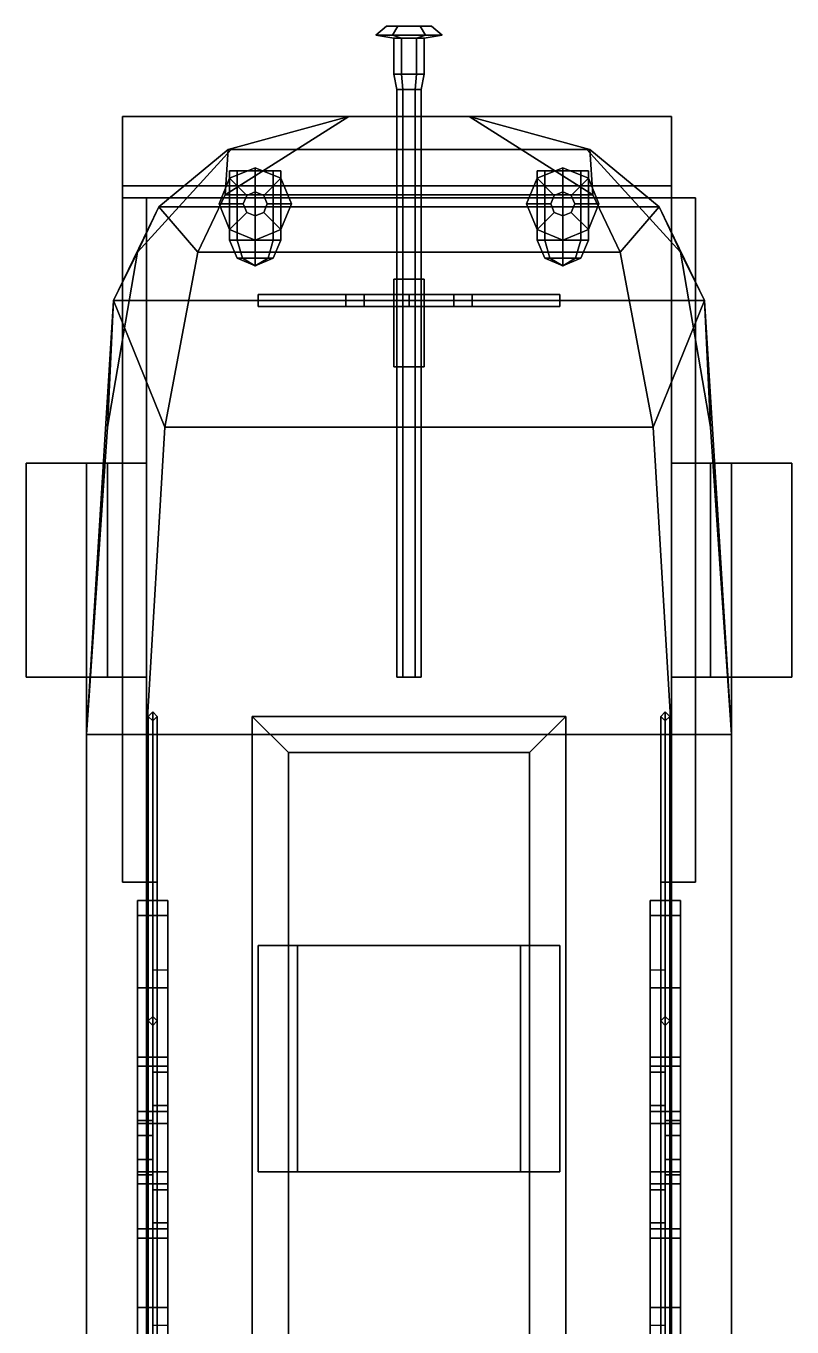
# Model space of a CAD drawing. Extents: x -1.3 to 1.3, y -5.5 to 5.5.
# Drawn here: x -1.27 to 1.27, y 1.205 to 5.52 of the extents above; entities that cross this region are included whole.
import ezdxf

# ---------------------------------------------------------------- set-up
doc = ezdxf.new("R2010")
doc.units = 0
doc.layers.get('0').update_dxf_attribs({"linetype": 'CONTINUOUS'})

msp = doc.modelspace()

# ---------------------------------------------------------------- linework, layer by layer
for points in [[(-0.055, 5.49, 0.5047), (-0.11, 5.49, 0.6), (-0.075, 5.52, 0.6), (-0.0375, 5.52, 0.535)], [(-0.11, 5.49, 0.6), (-0.055, 5.49, 0.6953), (-0.0375, 5.52, 0.665), (-0.075, 5.52, 0.6)], [(-0.055, 5.49, 0.6953), (-0.11, 5.49, 0.6), (-0.05, 5.48, 0.6), (-0.025, 5.48, 0.6433)], [(-0.11, 5.49, 0.6), (-0.055, 5.49, 0.5047), (-0.025, 5.48, 0.5567), (-0.05, 5.48, 0.6)], [(-0.0375, 5.52, 0.665), (0.0375, 5.52, 0.665), (0.075, 5.52, 0.6), (-0.075, 5.52, 0.6)], [(-0.075, 5.52, 0.6), (0.075, 5.52, 0.6), (0.0375, 5.52, 0.535), (-0.0375, 5.52, 0.535)], [(0.055, 5.49, 0.5047), (-0.055, 5.49, 0.5047), (-0.0375, 5.52, 0.535), (0.0375, 5.52, 0.535)], [(-0.055, 5.49, 0.6953), (0.055, 5.49, 0.6953), (0.0375, 5.52, 0.665), (-0.0375, 5.52, 0.665)], [(0.055, 5.49, 0.6953), (-0.055, 5.49, 0.6953), (-0.025, 5.48, 0.6433), (0.025, 5.48, 0.6433)], [(-0.055, 5.49, 0.5047), (0.055, 5.49, 0.5047), (0.025, 5.48, 0.5567), (-0.025, 5.48, 0.5567)], [(0.11, 5.49, 0.6), (0.055, 5.49, 0.6953), (0.025, 5.48, 0.6433), (0.05, 5.48, 0.6)], [(0.055, 5.49, 0.5047), (0.11, 5.49, 0.6), (0.05, 5.48, 0.6), (0.025, 5.48, 0.5567)], [(0.11, 5.49, 0.6), (0.055, 5.49, 0.5047), (0.0375, 5.52, 0.535), (0.075, 5.52, 0.6)], [(0.055, 5.49, 0.6953), (0.11, 5.49, 0.6), (0.075, 5.52, 0.6), (0.0375, 5.52, 0.665)], [(-0.025, 5.48, 0.6433), (-0.05, 5.48, 0.6), (-0.05, 5.36, 0.6), (-0.025, 5.36, 0.6433)], [(-0.05, 5.48, 0.6), (-0.025, 5.48, 0.5567), (-0.025, 5.36, 0.5567), (-0.05, 5.36, 0.6)], [(0.025, 5.48, 0.6433), (-0.025, 5.48, 0.6433), (-0.025, 5.36, 0.6433), (0.025, 5.36, 0.6433)], [(-0.025, 5.48, 0.5567), (0.025, 5.48, 0.5567), (0.025, 5.36, 0.5567), (-0.025, 5.36, 0.5567)], [(0.05, 5.48, 0.6), (0.025, 5.48, 0.6433), (0.025, 5.36, 0.6433), (0.05, 5.36, 0.6)], [(0.025, 5.48, 0.5567), (0.05, 5.48, 0.6), (0.05, 5.36, 0.6), (0.025, 5.36, 0.5567)], [(-0.02, 5.31, 0.5654), (-0.04, 5.31, 0.6), (-0.05, 5.36, 0.6), (-0.025, 5.36, 0.5567)], [(-0.04, 5.31, 0.6), (-0.02, 5.31, 0.6346), (-0.025, 5.36, 0.6433), (-0.05, 5.36, 0.6)], [(0.02, 5.31, 0.5654), (-0.02, 5.31, 0.5654), (-0.025, 5.36, 0.5567), (0.025, 5.36, 0.5567)], [(-0.02, 5.31, 0.6346), (0.02, 5.31, 0.6346), (0.025, 5.36, 0.6433), (-0.025, 5.36, 0.6433)], [(0.04, 5.31, 0.6), (0.02, 5.31, 0.5654), (0.025, 5.36, 0.5567), (0.05, 5.36, 0.6)], [(0.02, 5.31, 0.6346), (0.04, 5.31, 0.6), (0.05, 5.36, 0.6), (0.025, 5.36, 0.6433)], [(-0.02, 5.31, 0.6346), (-0.04, 5.31, 0.6), (-0.04, 3.36, 0.6), (-0.02, 3.36, 0.6346)], [(-0.04, 5.31, 0.6), (-0.02, 5.31, 0.5654), (-0.02, 3.36, 0.5654), (-0.04, 3.36, 0.6)], [(0.02, 5.31, 0.6346), (-0.02, 5.31, 0.6346), (-0.02, 3.36, 0.6346), (0.02, 3.36, 0.6346)], [(-0.02, 5.31, 0.5654), (0.02, 5.31, 0.5654), (0.02, 3.36, 0.5654), (-0.02, 3.36, 0.5654)], [(0.04, 5.31, 0.6), (0.02, 5.31, 0.6346), (0.02, 3.36, 0.6346), (0.04, 3.36, 0.6)], [(0.02, 5.31, 0.5654), (0.04, 5.31, 0.6), (0.04, 3.36, 0.6), (0.02, 3.36, 0.5654)], [(0.87, 5.22, 0.27), (0.87, 4.99, 0.27), (-0.95, 4.99, 0.27), (-0.95, 5.22, 0.27)], [(-0.95, 5.22, 0.27), (-0.95, 4.99, 0.27), (0.87, 4.99, 0.27), (0.87, 5.22, 0.27)], [(0.61, 4.96, 3.27), (0.2, 5.22, 3.23), (-0.2, 5.22, 3.23), (-0.61, 4.96, 3.27)], [(-0.2, 5.22, 3.23), (-0.2, 5.22, 3.23), (-0.6, 5.11, 3.23), (-0.61, 4.96, 3.27)], [(-0.2, 5.22, 0.8), (-0.2, 5.22, 0.74), (-0.6, 5.11, 0.74), (-0.6, 5.11, 0.8)], [(-0.6, 5.11, 0.74), (-0.2, 5.22, 0.74), (0.2, 5.22, 0.74), (0.6, 5.11, 0.74)], [(-0.6, 5.11, 3.17), (-0.2, 5.22, 3.17), (0.2, 5.22, 3.17), (0.6, 5.11, 3.17)], [(-0.2, 5.22, 3.23), (-0.2, 5.22, 3.17), (-0.6, 5.11, 3.17), (-0.6, 5.11, 3.23)], [(0.6, 5.11, 0.8), (0.2, 5.22, 0.8), (-0.2, 5.22, 0.8), (-0.6, 5.11, 0.8)], [(0.2, 5.22, 0.8), (0.2, 5.22, 0.74), (-0.2, 5.22, 0.74), (-0.2, 5.22, 0.8)], [(0.2, 5.22, 3.23), (0.2, 5.22, 3.17), (-0.2, 5.22, 3.17), (-0.2, 5.22, 3.23)], [(0.6, 5.11, 0.74), (0.2, 5.22, 0.74), (0.2, 5.22, 0.8), (0.6, 5.11, 0.8)], [(0.6, 5.11, 3.17), (0.2, 5.22, 3.17), (0.2, 5.22, 3.23), (0.6, 5.11, 3.23)], [(0.6, 5.11, 3.23), (0.2, 5.22, 3.23), (0.2, 5.22, 3.23), (0.61, 4.96, 3.27)], [(-0.59, 5.11, 0.8), (-0.9, 4.77, 0.8), (-0.9, 4.77, 3.17), (-0.59, 5.11, 3.17)], [(-0.59, 5.11, 3.17), (-0.9, 4.77, 3.17), (-0.83, 4.92, 3.17), (-0.6, 5.11, 3.17)], [(-0.6, 5.11, 0.8), (-0.83, 4.92, 0.8), (-0.9, 4.77, 0.8), (-0.59, 5.11, 0.8)], [(-0.6, 5.11, 0.74), (-0.83, 4.92, 0.74), (-0.83, 4.92, 0.8), (-0.6, 5.11, 0.8)], [(0.6, 5.11, 0.74), (0.83, 4.92, 0.74), (-0.83, 4.92, 0.74), (-0.6, 5.11, 0.74)], [(-0.6, 5.11, 3.17), (-0.83, 4.92, 3.17), (-0.83, 4.92, 3.23), (-0.6, 5.11, 3.23)], [(-0.61, 4.96, 3.27), (-0.6, 5.11, 3.23), (-0.83, 4.92, 3.23), (-0.7, 4.77, 3.3)], [(0.59, 5.11, 0.8), (-0.59, 5.11, 0.8), (-0.59, 5.11, 3.17), (0.59, 5.11, 3.17)], [(0.9, 4.77, 3.17), (0.9, 4.77, 0.8), (0.59, 5.11, 0.8), (0.59, 5.11, 3.17)], [(0.83, 4.92, 3.17), (0.9, 4.77, 3.17), (0.59, 5.11, 3.17), (0.6, 5.11, 3.17)], [(0.9, 4.77, 0.8), (0.83, 4.92, 0.8), (0.6, 5.11, 0.8), (0.59, 5.11, 0.8)], [(0.83, 4.92, 0.8), (0.83, 4.92, 0.74), (0.6, 5.11, 0.74), (0.6, 5.11, 0.8)], [(0.83, 4.92, 3.23), (0.83, 4.92, 3.17), (0.6, 5.11, 3.17), (0.6, 5.11, 3.23)], [(0.83, 4.92, 3.23), (0.6, 5.11, 3.23), (0.61, 4.96, 3.27), (0.7, 4.77, 3.3)], [(-0.51, 5.05, 3.32), (-0.5949, 5.0149, 3.32), (-0.5383, 4.9583, 3.37), (-0.51, 4.97, 3.37)], [(-0.51, 5.05, 3.25), (-0.5949, 5.0149, 3.26), (-0.5949, 5.0149, 3.32), (-0.51, 5.05, 3.32)], [(-0.4251, 5.0149, 3.32), (-0.51, 5.05, 3.32), (-0.51, 4.97, 3.37), (-0.4817, 4.9583, 3.37)], [(-0.4251, 5.0149, 3.26), (-0.51, 5.05, 3.25), (-0.51, 5.05, 3.32), (-0.4251, 5.0149, 3.32)], [(0.51, 5.05, 3.32), (0.4251, 5.0149, 3.32), (0.4817, 4.9583, 3.37), (0.51, 4.97, 3.37)], [(0.51, 5.05, 3.25), (0.4251, 5.0149, 3.26), (0.4251, 5.0149, 3.32), (0.51, 5.05, 3.32)], [(0.5949, 5.0149, 3.32), (0.51, 5.05, 3.32), (0.51, 4.97, 3.37), (0.5383, 4.9583, 3.37)], [(0.5949, 5.0149, 3.26), (0.51, 5.05, 3.25), (0.51, 5.05, 3.32), (0.5949, 5.0149, 3.32)], [(-0.5949, 5.0149, 3.32), (-0.63, 4.93, 3.32), (-0.55, 4.93, 3.37), (-0.5383, 4.9583, 3.37)], [(-0.5949, 5.0149, 3.26), (-0.63, 4.93, 3.27), (-0.63, 4.93, 3.32), (-0.5949, 5.0149, 3.32)], [(-0.5701, 5.04, 3.5701), (-0.595, 5.04, 3.51), (-0.595, 4.81, 3.51), (-0.5701, 4.81, 3.5701)], [(-0.4499, 5.04, 3.5701), (-0.595, 5.04, 3.51), (-0.5701, 5.04, 3.5701), (-0.51, 5.04, 3.595)], [(-0.425, 5.04, 3.51), (-0.5701, 5.04, 3.4499), (-0.595, 5.04, 3.51), (-0.4499, 5.04, 3.5701)], [(-0.595, 5.04, 3.51), (-0.5701, 5.04, 3.4499), (-0.5701, 4.81, 3.4499), (-0.595, 4.81, 3.51)], [(-0.5701, 5.04, 3.4499), (-0.51, 5.04, 3.425), (-0.51, 4.81, 3.425), (-0.5701, 4.81, 3.4499)], [(-0.4499, 5.04, 3.4499), (-0.51, 5.04, 3.425), (-0.5701, 5.04, 3.4499), (-0.425, 5.04, 3.51)], [(-0.51, 5.04, 3.595), (-0.5701, 5.04, 3.5701), (-0.5701, 4.81, 3.5701), (-0.51, 4.81, 3.595)], [(-0.51, 5.04, 3.425), (-0.4499, 5.04, 3.4499), (-0.4499, 4.81, 3.4499), (-0.51, 4.81, 3.425)], [(-0.4499, 5.04, 3.5701), (-0.51, 5.04, 3.595), (-0.51, 4.81, 3.595), (-0.4499, 4.81, 3.5701)], [(-0.39, 4.93, 3.32), (-0.4251, 5.0149, 3.32), (-0.4817, 4.9583, 3.37), (-0.47, 4.93, 3.37)], [(-0.425, 5.04, 3.51), (-0.4499, 5.04, 3.5701), (-0.4499, 4.81, 3.5701), (-0.425, 4.81, 3.51)], [(-0.4499, 5.04, 3.4499), (-0.425, 5.04, 3.51), (-0.425, 4.81, 3.51), (-0.4499, 4.81, 3.4499)], [(-0.39, 4.93, 3.27), (-0.4251, 5.0149, 3.26), (-0.4251, 5.0149, 3.32), (-0.39, 4.93, 3.32)], [(0.4251, 5.0149, 3.32), (0.39, 4.93, 3.32), (0.47, 4.93, 3.37), (0.4817, 4.9583, 3.37)], [(0.4251, 5.0149, 3.26), (0.39, 4.93, 3.27), (0.39, 4.93, 3.32), (0.4251, 5.0149, 3.32)], [(0.4499, 5.04, 3.5701), (0.425, 5.04, 3.51), (0.425, 4.81, 3.51), (0.4499, 4.81, 3.5701)], [(0.425, 5.04, 3.51), (0.4499, 5.04, 3.4499), (0.4499, 4.81, 3.4499), (0.425, 4.81, 3.51)], [(0.5701, 5.04, 3.5701), (0.425, 5.04, 3.51), (0.4499, 5.04, 3.5701), (0.51, 5.04, 3.595)], [(0.595, 5.04, 3.51), (0.4499, 5.04, 3.4499), (0.425, 5.04, 3.51), (0.5701, 5.04, 3.5701)], [(0.51, 5.04, 3.595), (0.4499, 5.04, 3.5701), (0.4499, 4.81, 3.5701), (0.51, 4.81, 3.595)], [(0.4499, 5.04, 3.4499), (0.51, 5.04, 3.425), (0.51, 4.81, 3.425), (0.4499, 4.81, 3.4499)], [(0.5701, 5.04, 3.4499), (0.51, 5.04, 3.425), (0.4499, 5.04, 3.4499), (0.595, 5.04, 3.51)], [(0.5701, 5.04, 3.5701), (0.51, 5.04, 3.595), (0.51, 4.81, 3.595), (0.5701, 4.81, 3.5701)], [(0.51, 5.04, 3.425), (0.5701, 5.04, 3.4499), (0.5701, 4.81, 3.4499), (0.51, 4.81, 3.425)], [(0.63, 4.93, 3.32), (0.5949, 5.0149, 3.32), (0.5383, 4.9583, 3.37), (0.55, 4.93, 3.37)], [(0.595, 5.04, 3.51), (0.5701, 5.04, 3.5701), (0.5701, 4.81, 3.5701), (0.595, 4.81, 3.51)], [(0.5701, 5.04, 3.4499), (0.595, 5.04, 3.51), (0.595, 4.81, 3.51), (0.5701, 4.81, 3.4499)], [(0.63, 4.93, 3.27), (0.5949, 5.0149, 3.26), (0.5949, 5.0149, 3.32), (0.63, 4.93, 3.32)], [(0.87, 4.99, 0.27), (0.87, 4.95, 0.31), (-0.95, 4.95, 0.31), (-0.95, 4.99, 0.27)], [(-0.95, 4.99, 0.27), (-0.95, 4.95, 0.31), (0.87, 4.95, 0.31), (0.87, 4.99, 0.27)], [(-0.51, 4.97, 3.37), (-0.5383, 4.9583, 3.37), (-0.5383, 4.9583, 3.44), (-0.51, 4.97, 3.425)], [(-0.4817, 4.9583, 3.37), (-0.51, 4.97, 3.37), (-0.51, 4.97, 3.425), (-0.4817, 4.9583, 3.44)], [(0.51, 4.97, 3.37), (0.4817, 4.9583, 3.37), (0.4817, 4.9583, 3.44), (0.51, 4.97, 3.425)], [(0.5383, 4.9583, 3.37), (0.51, 4.97, 3.37), (0.51, 4.97, 3.425), (0.5383, 4.9583, 3.44)], [(-0.7, 4.77, 3.3), (-0.83, 4.92, 3.23), (-0.98, 4.61, 3.23), (-0.81, 4.19, 3.39)], [(-0.98, 4.61, 0.74), (-0.83, 4.92, 0.74), (0.83, 4.92, 0.74), (0.98, 4.61, 0.74)], [(-0.83, 4.92, 0.8), (-0.83, 4.92, 0.74), (-0.98, 4.61, 0.74), (-0.98, 4.61, 0.8)], [(-0.83, 4.92, 3.17), (-0.9, 4.77, 3.17), (-0.98, 4.61, 3.17), (-0.83, 4.92, 3.17)], [(-0.83, 4.92, 3.23), (-0.83, 4.92, 3.17), (-0.98, 4.61, 3.17), (-0.98, 4.61, 3.23)], [(-0.9, 4.77, 0.8), (-0.83, 4.92, 0.8), (-0.98, 4.61, 0.8), (-0.9, 4.77, 0.8)], [(-0.95, 4.95, 0.31), (-0.95, 2.68, 0.31), (-0.95, 2.68, 0.39), (-0.95, 4.95, 0.39)], [(-0.87, 4.95, 0.39), (-0.87, 4.95, 0.31), (-0.95, 4.95, 0.31), (-0.95, 4.95, 0.39)], [(-0.87, 4.95, 0.31), (-0.87, 2.68, 0.31), (-0.95, 2.68, 0.31), (-0.95, 4.95, 0.31)], [(-0.95, 4.95, 0.39), (-0.95, 2.68, 0.39), (-0.87, 2.68, 0.39), (-0.87, 4.95, 0.39)], [(-0.87, 2.68, 0.39), (-0.87, 2.68, 0.31), (-0.87, 4.95, 0.31), (-0.87, 4.95, 0.39)], [(0.7, 4.77, 3.3), (0.61, 4.96, 3.27), (-0.61, 4.96, 3.27), (-0.7, 4.77, 3.3)], [(-0.63, 4.93, 3.32), (-0.5949, 4.8451, 3.32), (-0.5383, 4.9017, 3.37), (-0.55, 4.93, 3.37)], [(-0.63, 4.93, 3.27), (-0.5949, 4.8451, 3.28), (-0.5949, 4.8451, 3.32), (-0.63, 4.93, 3.32)], [(-0.5383, 4.9583, 3.37), (-0.55, 4.93, 3.37), (-0.55, 4.93, 3.45), (-0.5383, 4.9583, 3.44)], [(-0.55, 4.93, 3.37), (-0.5383, 4.9017, 3.37), (-0.5383, 4.9017, 3.44), (-0.55, 4.93, 3.45)], [(-0.47, 4.93, 3.37), (-0.4817, 4.9583, 3.37), (-0.4817, 4.9583, 3.44), (-0.47, 4.93, 3.45)], [(-0.4251, 4.8451, 3.32), (-0.39, 4.93, 3.32), (-0.47, 4.93, 3.37), (-0.4817, 4.9017, 3.37)], [(-0.4817, 4.9017, 3.37), (-0.47, 4.93, 3.37), (-0.47, 4.93, 3.45), (-0.4817, 4.9017, 3.44)], [(-0.4251, 4.8451, 3.28), (-0.39, 4.93, 3.27), (-0.39, 4.93, 3.32), (-0.4251, 4.8451, 3.32)], [(0.39, 4.93, 3.32), (0.4251, 4.8451, 3.32), (0.4817, 4.9017, 3.37), (0.47, 4.93, 3.37)], [(0.39, 4.93, 3.27), (0.4251, 4.8451, 3.28), (0.4251, 4.8451, 3.32), (0.39, 4.93, 3.32)], [(0.4817, 4.9583, 3.37), (0.47, 4.93, 3.37), (0.47, 4.93, 3.45), (0.4817, 4.9583, 3.44)], [(0.47, 4.93, 3.37), (0.4817, 4.9017, 3.37), (0.4817, 4.9017, 3.44), (0.47, 4.93, 3.45)], [(0.55, 4.93, 3.37), (0.5383, 4.9583, 3.37), (0.5383, 4.9583, 3.44), (0.55, 4.93, 3.45)], [(0.5949, 4.8451, 3.32), (0.63, 4.93, 3.32), (0.55, 4.93, 3.37), (0.5383, 4.9017, 3.37)], [(0.5383, 4.9017, 3.37), (0.55, 4.93, 3.37), (0.55, 4.93, 3.45), (0.5383, 4.9017, 3.44)], [(0.5949, 4.8451, 3.28), (0.63, 4.93, 3.27), (0.63, 4.93, 3.32), (0.5949, 4.8451, 3.32)], [(0.98, 4.61, 3.23), (0.83, 4.92, 3.23), (0.7, 4.77, 3.3), (0.81, 4.19, 3.39)], [(0.98, 4.61, 0.74), (0.83, 4.92, 0.74), (0.83, 4.92, 0.8), (0.98, 4.61, 0.8)], [(0.98, 4.61, 3.17), (0.83, 4.92, 3.17), (0.83, 4.92, 3.23), (0.98, 4.61, 3.23)], [(0.9, 4.77, 3.17), (0.83, 4.92, 3.17), (0.98, 4.61, 3.17), (0.9, 4.77, 3.17)], [(0.87, 4.95, 0.31), (0.87, 2.68, 0.31), (0.87, 2.68, 0.39), (0.87, 4.95, 0.39)], [(0.87, 4.95, 0.39), (0.87, 2.68, 0.39), (0.95, 2.68, 0.39), (0.95, 4.95, 0.39)], [(0.95, 4.95, 0.39), (0.95, 4.95, 0.31), (0.87, 4.95, 0.31), (0.87, 4.95, 0.39)], [(0.95, 4.95, 0.31), (0.95, 2.68, 0.31), (0.87, 2.68, 0.31), (0.87, 4.95, 0.31)], [(0.95, 2.68, 0.39), (0.95, 2.68, 0.31), (0.95, 4.95, 0.31), (0.95, 4.95, 0.39)], [(-0.5949, 4.8451, 3.32), (-0.51, 4.81, 3.32), (-0.51, 4.89, 3.37), (-0.5383, 4.9017, 3.37)], [(-0.5383, 4.9017, 3.37), (-0.51, 4.89, 3.37), (-0.51, 4.89, 3.425), (-0.5383, 4.9017, 3.44)], [(-0.51, 4.81, 3.32), (-0.4251, 4.8451, 3.32), (-0.4817, 4.9017, 3.37), (-0.51, 4.89, 3.37)], [(-0.51, 4.89, 3.37), (-0.4817, 4.9017, 3.37), (-0.4817, 4.9017, 3.44), (-0.51, 4.89, 3.425)], [(0.4251, 4.8451, 3.32), (0.51, 4.81, 3.32), (0.51, 4.89, 3.37), (0.4817, 4.9017, 3.37)], [(0.4817, 4.9017, 3.37), (0.51, 4.89, 3.37), (0.51, 4.89, 3.425), (0.4817, 4.9017, 3.44)], [(0.51, 4.81, 3.32), (0.5949, 4.8451, 3.32), (0.5383, 4.9017, 3.37), (0.51, 4.89, 3.37)], [(0.51, 4.89, 3.37), (0.5383, 4.9017, 3.37), (0.5383, 4.9017, 3.44), (0.51, 4.89, 3.425)], [(-0.5949, 4.8451, 3.28), (-0.51, 4.81, 3.29), (-0.51, 4.81, 3.32), (-0.5949, 4.8451, 3.32)], [(-0.51, 4.81, 3.29), (-0.4251, 4.8451, 3.28), (-0.4251, 4.8451, 3.32), (-0.51, 4.81, 3.32)], [(0.4251, 4.8451, 3.28), (0.51, 4.81, 3.29), (0.51, 4.81, 3.32), (0.4251, 4.8451, 3.32)], [(0.51, 4.81, 3.29), (0.5949, 4.8451, 3.28), (0.5949, 4.8451, 3.32), (0.51, 4.81, 3.32)], [(-0.5525, 4.7499, 3.5525), (-0.5701, 4.81, 3.5701), (-0.595, 4.81, 3.51), (-0.5701, 4.7499, 3.51)], [(-0.5701, 4.7499, 3.51), (-0.595, 4.81, 3.51), (-0.5701, 4.81, 3.4499), (-0.5525, 4.7499, 3.4675)], [(-0.5525, 4.7499, 3.4675), (-0.5701, 4.81, 3.4499), (-0.51, 4.81, 3.425), (-0.51, 4.7499, 3.4499)], [(-0.51, 4.7499, 3.5701), (-0.51, 4.81, 3.595), (-0.5701, 4.81, 3.5701), (-0.5525, 4.7499, 3.5525)], [(-0.51, 4.7499, 3.4499), (-0.51, 4.81, 3.425), (-0.4499, 4.81, 3.4499), (-0.4675, 4.7499, 3.4675)], [(-0.4675, 4.7499, 3.5525), (-0.4499, 4.81, 3.5701), (-0.51, 4.81, 3.595), (-0.51, 4.7499, 3.5701)], [(-0.4499, 4.7499, 3.51), (-0.425, 4.81, 3.51), (-0.4499, 4.81, 3.5701), (-0.4675, 4.7499, 3.5525)], [(-0.4675, 4.7499, 3.4675), (-0.4499, 4.81, 3.4499), (-0.425, 4.81, 3.51), (-0.4499, 4.7499, 3.51)], [(0.4499, 4.7499, 3.51), (0.425, 4.81, 3.51), (0.4499, 4.81, 3.4499), (0.4675, 4.7499, 3.4675)], [(0.4675, 4.7499, 3.5525), (0.4499, 4.81, 3.5701), (0.425, 4.81, 3.51), (0.4499, 4.7499, 3.51)], [(0.4675, 4.7499, 3.4675), (0.4499, 4.81, 3.4499), (0.51, 4.81, 3.425), (0.51, 4.7499, 3.4499)], [(0.51, 4.7499, 3.5701), (0.51, 4.81, 3.595), (0.4499, 4.81, 3.5701), (0.4675, 4.7499, 3.5525)], [(0.51, 4.7499, 3.4499), (0.51, 4.81, 3.425), (0.5701, 4.81, 3.4499), (0.5525, 4.7499, 3.4675)], [(0.5525, 4.7499, 3.5525), (0.5701, 4.81, 3.5701), (0.51, 4.81, 3.595), (0.51, 4.7499, 3.5701)], [(0.5525, 4.7499, 3.4675), (0.5701, 4.81, 3.4499), (0.595, 4.81, 3.51), (0.5701, 4.7499, 3.51)], [(0.5701, 4.7499, 3.51), (0.595, 4.81, 3.51), (0.5701, 4.81, 3.5701), (0.5525, 4.7499, 3.5525)], [(-0.9, 4.77, 3.17), (-0.9, 4.77, 0.8), (-1, 4.19, 0.8), (-1, 4.19, 3.17)], [(-0.98, 4.61, 3.17), (-0.98, 4.61, 3.17), (-0.9, 4.77, 3.17), (-1, 4.19, 3.17)], [(-0.9, 4.77, 0.8), (-0.98, 4.61, 0.8), (-0.98, 4.61, 0.8), (-1, 4.19, 0.8)], [(0.81, 4.19, 3.39), (0.7, 4.77, 3.3), (-0.7, 4.77, 3.3), (-0.81, 4.19, 3.39)], [(-0.51, 4.725, 3.51), (-0.5525, 4.7499, 3.5525), (-0.5701, 4.7499, 3.51), (-0.51, 4.725, 3.51)], [(-0.51, 4.725, 3.51), (-0.5701, 4.7499, 3.51), (-0.5525, 4.7499, 3.4675), (-0.51, 4.725, 3.51)], [(-0.51, 4.725, 3.51), (-0.51, 4.7499, 3.5701), (-0.5525, 4.7499, 3.5525), (-0.51, 4.725, 3.51)], [(-0.51, 4.725, 3.51), (-0.5525, 4.7499, 3.4675), (-0.51, 4.7499, 3.4499), (-0.51, 4.725, 3.51)], [(-0.51, 4.725, 3.51), (-0.4499, 4.7499, 3.51), (-0.4675, 4.7499, 3.5525), (-0.51, 4.725, 3.51)], [(-0.51, 4.725, 3.51), (-0.4675, 4.7499, 3.5525), (-0.51, 4.7499, 3.5701), (-0.51, 4.725, 3.51)], [(-0.51, 4.725, 3.51), (-0.51, 4.7499, 3.4499), (-0.4675, 4.7499, 3.4675), (-0.51, 4.725, 3.51)], [(-0.51, 4.725, 3.51), (-0.4675, 4.7499, 3.4675), (-0.4499, 4.7499, 3.51), (-0.51, 4.725, 3.51)], [(0.51, 4.725, 3.51), (0.4499, 4.7499, 3.51), (0.4675, 4.7499, 3.4675), (0.51, 4.725, 3.51)], [(0.51, 4.725, 3.51), (0.4675, 4.7499, 3.5525), (0.4499, 4.7499, 3.51), (0.51, 4.725, 3.51)], [(0.51, 4.725, 3.51), (0.4675, 4.7499, 3.4675), (0.51, 4.7499, 3.4499), (0.51, 4.725, 3.51)], [(0.51, 4.725, 3.51), (0.51, 4.7499, 3.5701), (0.4675, 4.7499, 3.5525), (0.51, 4.725, 3.51)], [(0.51, 4.725, 3.51), (0.51, 4.7499, 3.4499), (0.5525, 4.7499, 3.4675), (0.51, 4.725, 3.51)], [(0.51, 4.725, 3.51), (0.5525, 4.7499, 3.4675), (0.5701, 4.7499, 3.51), (0.51, 4.725, 3.51)], [(0.51, 4.725, 3.51), (0.5701, 4.7499, 3.51), (0.5525, 4.7499, 3.5525), (0.51, 4.725, 3.51)], [(0.51, 4.725, 3.51), (0.5525, 4.7499, 3.5525), (0.51, 4.7499, 3.5701), (0.51, 4.725, 3.51)], [(1, 4.19, 0.8), (0.9, 4.77, 0.8), (0.9, 4.77, 3.17), (1, 4.19, 3.17)], [(0.9, 4.77, 3.17), (0.9, 4.77, 3.17), (0.98, 4.61, 3.17), (1, 4.19, 3.17)], [(0.98, 4.61, 0.8), (0.9, 4.77, 0.8), (0.9, 4.77, 0.8), (1, 4.19, 0.8)], [(-0.05, 4.68, 3.31), (-0.05, 4.39, 3.35), (-0.05, 4.39, 3.4), (-0.05, 4.68, 3.4)], [(0.05, 4.68, 3.4), (0.05, 4.68, 3.31), (-0.05, 4.68, 3.31), (-0.05, 4.68, 3.4)], [(-0.05, 4.68, 3.4), (-0.05, 4.39, 3.4), (0.05, 4.39, 3.4), (0.05, 4.68, 3.4)], [(0.05, 4.39, 3.4), (0.05, 4.39, 3.35), (0.05, 4.68, 3.31), (0.05, 4.68, 3.4)], [(-0.5, 4.63, 3.4), (-0.5, 4.59, 3.4), (-0.5, 4.59, 3.62), (-0.5, 4.63, 3.62)], [(-0.5, 4.63, 3.62), (-0.5, 4.59, 3.62), (0.5, 4.59, 3.62), (0.5, 4.63, 3.62)], [(0.5, 4.63, 3.62), (0.5, 4.63, 3.4), (-0.5, 4.63, 3.4), (-0.5, 4.63, 3.62)], [(0.5, 4.63, 3.4), (0.5, 4.59, 3.4), (-0.5, 4.59, 3.4), (-0.5, 4.63, 3.4)], [(-0.1485, 4.63, 3.9785), (-0.21, 4.63, 3.83), (-0.21, 4.59, 3.83), (-0.1485, 4.59, 3.9785)], [(-0.21, 4.63, 3.83), (-0.1485, 4.63, 3.6815), (-0.1485, 4.59, 3.6815), (-0.21, 4.59, 3.83)], [(0.1485, 4.63, 3.9785), (-0.21, 4.63, 3.83), (-0.1485, 4.63, 3.9785), (0, 4.63, 4.04)], [(0.21, 4.63, 3.83), (-0.1485, 4.63, 3.6815), (-0.21, 4.63, 3.83), (0.1485, 4.63, 3.9785)], [(0, 4.63, 4.04), (-0.1485, 4.63, 3.9785), (-0.1485, 4.59, 3.9785), (0, 4.59, 4.04)], [(-0.1485, 4.63, 3.6815), (0, 4.63, 3.62), (0, 4.59, 3.62), (-0.1485, 4.59, 3.6815)], [(0.1485, 4.63, 3.6815), (0, 4.63, 3.62), (-0.1485, 4.63, 3.6815), (0.21, 4.63, 3.83)], [(0.1485, 4.63, 3.9785), (0, 4.63, 4.04), (0, 4.59, 4.04), (0.1485, 4.59, 3.9785)], [(0, 4.63, 3.62), (0.1485, 4.63, 3.6815), (0.1485, 4.59, 3.6815), (0, 4.59, 3.62)], [(0.21, 4.63, 3.83), (0.1485, 4.63, 3.9785), (0.1485, 4.59, 3.9785), (0.21, 4.59, 3.83)], [(0.1485, 4.63, 3.6815), (0.21, 4.63, 3.83), (0.21, 4.59, 3.83), (0.1485, 4.59, 3.6815)], [(0.5, 4.59, 3.62), (0.5, 4.59, 3.4), (0.5, 4.63, 3.4), (0.5, 4.63, 3.62)], [(0.98, 4.61, 0.74), (1.07, 3.17, 0.74), (-1.07, 3.17, 0.74), (-0.98, 4.61, 0.74)], [(-0.98, 4.61, 3.23), (-1.07, 3.17, 3.23), (-0.87, 3.17, 3.42), (-0.81, 4.19, 3.39)], [(-0.98, 4.61, 0.74), (-1.07, 3.17, 0.74), (-1.07, 3.17, 0.8), (-0.98, 4.61, 0.8)], [(-0.98, 4.61, 0.8), (-1.07, 3.17, 0.8), (-1.07, 3.17, 0.8), (-1, 4.19, 0.8)], [(-0.98, 4.61, 3.17), (-1, 4.19, 3.17), (-1.07, 3.17, 3.17), (-0.98, 4.61, 3.17)], [(-0.98, 4.61, 3.17), (-1.07, 3.17, 3.17), (-1.07, 3.17, 3.23), (-0.98, 4.61, 3.23)], [(-0.5, 4.59, 3.62), (-0.5, 4.59, 3.4), (0.5, 4.59, 3.4), (0.5, 4.59, 3.62)], [(0.1485, 4.59, 3.6815), (-0.21, 4.59, 3.83), (-0.1485, 4.59, 3.6815), (0, 4.59, 3.62)], [(0.21, 4.59, 3.83), (-0.1485, 4.59, 3.9785), (-0.21, 4.59, 3.83), (0.1485, 4.59, 3.6815)], [(0.1485, 4.59, 3.9785), (0, 4.59, 4.04), (-0.1485, 4.59, 3.9785), (0.21, 4.59, 3.83)], [(0.87, 3.17, 3.42), (1.07, 3.17, 3.23), (0.98, 4.61, 3.23), (0.81, 4.19, 3.39)], [(1.07, 3.17, 0.8), (1.07, 3.17, 0.74), (0.98, 4.61, 0.74), (0.98, 4.61, 0.8)], [(1.07, 3.17, 3.23), (1.07, 3.17, 3.17), (0.98, 4.61, 3.17), (0.98, 4.61, 3.23)], [(1, 4.19, 3.17), (0.98, 4.61, 3.17), (1.07, 3.17, 3.17), (1, 4.19, 3.17)], [(1.07, 3.17, 0.8), (1.07, 3.17, 0.8), (0.98, 4.61, 0.8), (1, 4.19, 0.8)], [(-0.05, 4.39, 3.4), (-0.05, 4.39, 3.35), (0.05, 4.39, 3.35), (0.05, 4.39, 3.4)], [(-1, 4.19, 0.8), (-1.07, 3.17, 0.8), (-1.07, 3.17, 3.17), (-1, 4.19, 3.17)], [(-0.81, 4.19, 3.39), (-0.87, 3.17, 3.42), (0.87, 3.17, 3.42), (0.81, 4.19, 3.39)], [(1.07, 3.17, 3.17), (1.07, 3.17, 0.8), (1, 4.19, 0.8), (1, 4.19, 3.17)], [(-1, 4.07, 0.36), (-0.87, 4.07, 0.44), (-1.07, 4.07, 0.44), (-1.27, 4.07, 0.36)], [(-1.27, 4.07, 0.36), (-1.07, 4.07, 0.44), (-0.87, 4.07, 0.44), (-1, 4.07, 0.36)], [(-1.27, 4.07, 0.27), (-1.27, 4.07, 0.36), (-1, 4.07, 0.36), (-1, 4.07, 0.27)], [(-1, 4.07, 0.27), (-1, 4.07, 0.36), (-1.27, 4.07, 0.36), (-1.27, 4.07, 0.27)], [(-1.27, 4.07, 0.27), (-1.27, 3.36, 0.27), (-1, 3.36, 0.27), (-1, 4.07, 0.27)], [(-1, 4.07, 0.27), (-1, 3.36, 0.27), (-1.27, 3.36, 0.27), (-1.27, 4.07, 0.27)], [(-0.87, 4.07, 0.53), (-0.87, 4.07, 0.74), (-1.07, 4.07, 0.74), (-1.07, 4.07, 0.53)], [(-1.07, 4.07, 0.53), (-1.07, 4.07, 0.74), (-0.87, 4.07, 0.74), (-0.87, 4.07, 0.53)], [(-0.87, 4.07, 0.44), (-0.87, 4.07, 0.53), (-1.07, 4.07, 0.53), (-1.07, 4.07, 0.44)], [(-1.07, 4.07, 0.44), (-1.07, 4.07, 0.53), (-0.87, 4.07, 0.53), (-0.87, 4.07, 0.44)], [(-0.87, 4.07, 0.53), (-0.87, 3.36, 0.53), (-1.07, 3.36, 0.53), (-1.07, 4.07, 0.53)], [(-1.07, 4.07, 0.53), (-1.07, 3.36, 0.53), (-0.87, 3.36, 0.53), (-0.87, 4.07, 0.53)], [(0.87, 4.07, 0.53), (0.87, 3.36, 0.53), (1.07, 3.36, 0.53), (1.07, 4.07, 0.53)], [(1.07, 4.07, 0.53), (1.07, 3.36, 0.53), (0.87, 3.36, 0.53), (0.87, 4.07, 0.53)], [(1.07, 4.07, 0.53), (1.07, 4.07, 0.74), (0.87, 4.07, 0.74), (0.87, 4.07, 0.53)], [(0.87, 4.07, 0.53), (0.87, 4.07, 0.74), (1.07, 4.07, 0.74), (1.07, 4.07, 0.53)], [(1.27, 4.07, 0.36), (1.07, 4.07, 0.44), (0.87, 4.07, 0.44), (1, 4.07, 0.36)], [(1, 4.07, 0.36), (0.87, 4.07, 0.44), (1.07, 4.07, 0.44), (1.27, 4.07, 0.36)], [(1.07, 4.07, 0.44), (1.07, 4.07, 0.53), (0.87, 4.07, 0.53), (0.87, 4.07, 0.44)], [(0.87, 4.07, 0.44), (0.87, 4.07, 0.53), (1.07, 4.07, 0.53), (1.07, 4.07, 0.44)], [(1, 4.07, 0.27), (1, 3.36, 0.27), (1.27, 3.36, 0.27), (1.27, 4.07, 0.27)], [(1.27, 4.07, 0.27), (1.27, 3.36, 0.27), (1, 3.36, 0.27), (1, 4.07, 0.27)], [(1, 4.07, 0.27), (1, 4.07, 0.36), (1.27, 4.07, 0.36), (1.27, 4.07, 0.27)], [(1.27, 4.07, 0.27), (1.27, 4.07, 0.36), (1, 4.07, 0.36), (1, 4.07, 0.27)], [(-1.27, 3.36, 0.36), (-1.07, 3.36, 0.44), (-0.87, 3.36, 0.44), (-1, 3.36, 0.36)], [(-1, 3.36, 0.36), (-0.87, 3.36, 0.44), (-1.07, 3.36, 0.44), (-1.27, 3.36, 0.36)], [(-1, 3.36, 0.27), (-1, 3.36, 0.36), (-1.27, 3.36, 0.36), (-1.27, 3.36, 0.27)], [(-1.27, 3.36, 0.27), (-1.27, 3.36, 0.36), (-1, 3.36, 0.36), (-1, 3.36, 0.27)], [(-1.07, 3.36, 0.53), (-1.07, 3.36, 0.74), (-0.87, 3.36, 0.74), (-0.87, 3.36, 0.53)], [(-0.87, 3.36, 0.53), (-0.87, 3.36, 0.74), (-1.07, 3.36, 0.74), (-1.07, 3.36, 0.53)], [(-1.07, 3.36, 0.44), (-1.07, 3.36, 0.53), (-0.87, 3.36, 0.53), (-0.87, 3.36, 0.44)], [(-0.87, 3.36, 0.44), (-0.87, 3.36, 0.53), (-1.07, 3.36, 0.53), (-1.07, 3.36, 0.44)], [(-1.07, 3.36, 0.8), (-1.07, 2.83, 0.8), (-1.07, 2.83, 0.17), (-1.07, 3.36, 0.17)], [(-1.07, 3.36, 0.17), (-1.07, 2.83, 0.17), (-1.07, 2.83, 0.8), (-1.07, 3.36, 0.8)], [(0.87, 3.36, 0.53), (0.87, 3.36, 0.74), (1.07, 3.36, 0.74), (1.07, 3.36, 0.53)], [(1.07, 3.36, 0.53), (1.07, 3.36, 0.74), (0.87, 3.36, 0.74), (0.87, 3.36, 0.53)], [(1.07, 3.36, 0.44), (1.07, 3.36, 0.53), (0.87, 3.36, 0.53), (0.87, 3.36, 0.44)], [(0.87, 3.36, 0.44), (0.87, 3.36, 0.53), (1.07, 3.36, 0.53), (1.07, 3.36, 0.44)], [(1.27, 3.36, 0.36), (1.07, 3.36, 0.44), (0.87, 3.36, 0.44), (1, 3.36, 0.36)], [(1, 3.36, 0.36), (0.87, 3.36, 0.44), (1.07, 3.36, 0.44), (1.27, 3.36, 0.36)], [(1, 3.36, 0.27), (1, 3.36, 0.36), (1.27, 3.36, 0.36), (1.27, 3.36, 0.27)], [(1.27, 3.36, 0.27), (1.27, 3.36, 0.36), (1, 3.36, 0.36), (1, 3.36, 0.27)], [(1.07, 3.36, 0.17), (1.07, 2.83, 0.17), (1.07, 2.83, 0.8), (1.07, 3.36, 0.8)], [(1.07, 3.36, 0.8), (1.07, 2.83, 0.8), (1.07, 2.83, 0.17), (1.07, 3.36, 0.17)], [(-0.85, 3.245, 3.61), (-0.865, 3.23, 3.6), (-0.865, 2.68, 3.94), (-0.85, 2.68, 3.955)], [(-0.85, 3.245, 3.41), (-0.865, 3.23, 3.41), (-0.865, 3.23, 3.6), (-0.85, 3.245, 3.61)], [(-0.835, 3.23, 3.6), (-0.85, 3.245, 3.61), (-0.85, 2.68, 3.955), (-0.835, 2.68, 3.94)], [(-0.835, 3.23, 3.41), (-0.85, 3.245, 3.41), (-0.85, 3.245, 3.61), (-0.835, 3.23, 3.6)], [(0.85, 3.245, 3.61), (0.835, 3.23, 3.6), (0.835, 2.68, 3.94), (0.85, 2.68, 3.955)], [(0.85, 3.245, 3.41), (0.835, 3.23, 3.41), (0.835, 3.23, 3.6), (0.85, 3.245, 3.61)], [(0.865, 3.23, 3.6), (0.85, 3.245, 3.61), (0.85, 2.68, 3.955), (0.865, 2.68, 3.94)], [(0.865, 3.23, 3.41), (0.85, 3.245, 3.41), (0.85, 3.245, 3.61), (0.865, 3.23, 3.6)], [(-0.865, 3.23, 3.6), (-0.85, 3.215, 3.59), (-0.85, 2.68, 3.925), (-0.865, 2.68, 3.94)], [(-0.865, 3.23, 3.41), (-0.85, 3.215, 3.41), (-0.85, 3.215, 3.59), (-0.865, 3.23, 3.6)], [(-0.85, 3.215, 3.59), (-0.835, 3.23, 3.6), (-0.835, 2.68, 3.94), (-0.85, 2.68, 3.925)], [(-0.85, 3.215, 3.41), (-0.835, 3.23, 3.41), (-0.835, 3.23, 3.6), (-0.85, 3.215, 3.59)], [(-0.52, 3.23, 3.45), (-0.52, -3.23, 3.45), (-0.52, -3.23, 3.5), (-0.52, 3.23, 3.5)], [(-0.4, 3.11, 3.45), (-0.4, -3.11, 3.45), (-0.52, -3.23, 3.45), (-0.52, 3.23, 3.45)], [(-0.52, 3.23, 3.5), (-0.52, -3.23, 3.5), (-0.4, -3.11, 3.5), (-0.4, 3.11, 3.5)], [(-0.4, 3.11, 3.5), (0.4, 3.11, 3.5), (0.52, 3.23, 3.5), (-0.52, 3.23, 3.5)], [(-0.52, 3.23, 3.45), (0.52, 3.23, 3.45), (0.4, 3.11, 3.45), (-0.4, 3.11, 3.45)], [(0.52, 3.23, 3.5), (0.52, 3.23, 3.45), (-0.52, 3.23, 3.45), (-0.52, 3.23, 3.5)], [(0.4, 3.11, 3.5), (0.4, -3.11, 3.5), (0.52, -3.23, 3.5), (0.52, 3.23, 3.5)], [(0.52, 3.23, 3.45), (0.52, -3.23, 3.45), (0.4, -3.11, 3.45), (0.4, 3.11, 3.45)], [(0.52, -3.23, 3.5), (0.52, -3.23, 3.45), (0.52, 3.23, 3.45), (0.52, 3.23, 3.5)], [(0.835, 3.23, 3.6), (0.85, 3.215, 3.59), (0.85, 2.68, 3.925), (0.835, 2.68, 3.94)], [(0.835, 3.23, 3.41), (0.85, 3.215, 3.41), (0.85, 3.215, 3.59), (0.835, 3.23, 3.6)], [(0.85, 3.215, 3.59), (0.865, 3.23, 3.6), (0.865, 2.68, 3.94), (0.85, 2.68, 3.925)], [(0.85, 3.215, 3.41), (0.865, 3.23, 3.41), (0.865, 3.23, 3.6), (0.85, 3.215, 3.59)], [(-1.07, 3.17, 0.8), (-1.07, -3.17, 0.8), (-1.07, -3.17, 3.23), (-1.07, 3.17, 3.23)], [(1.07, 3.17, 0.8), (1.07, -3.18, 0.8), (-1.07, -3.18, 0.8), (-1.07, 3.17, 0.8)], [(-1.07, 3.17, 3.23), (-1.07, -3.17, 3.23), (-0.87, -3.17, 3.42), (-0.87, 3.17, 3.42)], [(-0.87, 3.17, 3.42), (-0.87, -3.17, 3.42), (0.87, -3.17, 3.42), (0.87, 3.17, 3.42)], [(0.87, -3.17, 3.42), (1.07, -3.17, 3.23), (1.07, 3.17, 3.23), (0.87, 3.17, 3.42)], [(1.07, -3.17, 3.23), (1.07, -3.17, 0.8), (1.07, 3.17, 0.8), (1.07, 3.17, 3.23)], [(-0.4, -3.11, 3.5), (-0.4, -3.11, 3.45), (-0.4, 3.11, 3.45), (-0.4, 3.11, 3.5)], [(-0.4, 3.11, 3.45), (0.4, 3.11, 3.45), (0.4, 3.11, 3.5), (-0.4, 3.11, 3.5)], [(0.4, 3.11, 3.45), (0.4, -3.11, 3.45), (0.4, -3.11, 3.5), (0.4, 3.11, 3.5)], [(-0.95, 2.68, 0.39), (-0.95, 2.68, 0.31), (-0.87, 2.68, 0.31), (-0.87, 2.68, 0.39)], [(-0.85, 2.68, 3.955), (-0.865, 2.68, 3.94), (-0.865, -2.69, 3.94), (-0.85, -2.69, 3.955)], [(-0.865, 2.68, 3.94), (-0.85, 2.68, 3.925), (-0.85, -2.69, 3.925), (-0.865, -2.69, 3.94)], [(-0.835, 2.68, 3.94), (-0.85, 2.68, 3.955), (-0.85, -2.69, 3.955), (-0.835, -2.69, 3.94)], [(-0.85, 2.68, 3.925), (-0.835, 2.68, 3.94), (-0.835, -2.69, 3.94), (-0.85, -2.69, 3.925)], [(0.85, 2.68, 3.955), (0.835, 2.68, 3.94), (0.835, -2.69, 3.94), (0.85, -2.69, 3.955)], [(0.835, 2.68, 3.94), (0.85, 2.68, 3.925), (0.85, -2.69, 3.925), (0.835, -2.69, 3.94)], [(0.865, 2.68, 3.94), (0.85, 2.68, 3.955), (0.85, -2.69, 3.955), (0.865, -2.69, 3.94)], [(0.85, 2.68, 3.925), (0.865, 2.68, 3.94), (0.865, -2.69, 3.94), (0.85, -2.69, 3.925)], [(0.87, 2.68, 0.39), (0.87, 2.68, 0.31), (0.95, 2.68, 0.31), (0.95, 2.68, 0.39)], [(-0.9, 2.57, 0.43), (-0.9, 2.33, 0.55), (-0.9, 2.33, 0.63), (-0.9, 2.62, 0.48)], [(-0.9, 2.62, 0.48), (-0.9, 2.33, 0.63), (-0.8, 2.33, 0.63), (-0.8, 2.62, 0.48)], [(-0.8, 2.62, 0.48), (-0.8, 2.57, 0.43), (-0.9, 2.57, 0.43), (-0.9, 2.62, 0.48)], [(-0.8, 2.33, 0.63), (-0.8, 2.33, 0.55), (-0.8, 2.57, 0.43), (-0.8, 2.62, 0.48)], [(0.8, 2.57, 0.43), (0.8, 2.33, 0.55), (0.8, 2.33, 0.63), (0.8, 2.62, 0.48)], [(0.8, 2.62, 0.48), (0.8, 2.33, 0.63), (0.9, 2.33, 0.63), (0.9, 2.62, 0.48)], [(0.9, 2.62, 0.48), (0.9, 2.57, 0.43), (0.8, 2.57, 0.43), (0.8, 2.62, 0.48)], [(0.9, 2.33, 0.63), (0.9, 2.33, 0.55), (0.9, 2.57, 0.43), (0.9, 2.62, 0.48)], [(-0.8, 2.57, 0.43), (-0.8, 2.33, 0.55), (-0.9, 2.33, 0.55), (-0.9, 2.57, 0.43)], [(0.9, 2.57, 0.43), (0.9, 2.33, 0.55), (0.8, 2.33, 0.55), (0.8, 2.57, 0.43)], [(-0.5, 2.47, 3.42), (-0.5, 1.72, 3.42), (-0.5, 1.72, 3.56), (-0.5, 2.47, 3.56)], [(0.5, 2.47, 3.56), (0.5, 2.47, 3.42), (-0.5, 2.47, 3.42), (-0.5, 2.47, 3.56)], [(-0.5, 2.47, 3.56), (-0.5, 1.72, 3.56), (-0.37, 1.72, 3.67), (-0.37, 2.47, 3.67)], [(0.37, 2.47, 3.67), (0.5, 2.47, 3.56), (-0.5, 2.47, 3.56), (-0.37, 2.47, 3.67)], [(-0.37, 2.47, 3.67), (-0.37, 1.72, 3.67), (0.37, 1.72, 3.67), (0.37, 2.47, 3.67)], [(0.37, 1.72, 3.67), (0.5, 1.72, 3.56), (0.5, 2.47, 3.56), (0.37, 2.47, 3.67)], [(0.5, 1.72, 3.56), (0.5, 1.72, 3.42), (0.5, 2.47, 3.42), (0.5, 2.47, 3.56)], [(-0.85, 2.33, 0.55), (-0.85, 2.39, 0.52), (-0.85, 1.21, 0.52), (-0.85, 1.27, 0.55)], [(-0.85, 2.05, 0.52), (-0.85, 2.39, 0.52), (-0.8, 2.39, 0.52), (-0.8, 2.05, 0.52)], [(-0.8, 1.21, 0.52), (-0.8, 2.39, 0.52), (-0.8, 2.33, 0.55), (-0.8, 1.27, 0.55)], [(0.8, 2.39, 0.52), (0.8, 1.21, 0.52), (0.8, 1.27, 0.55), (0.8, 2.33, 0.55)], [(0.85, 2.39, 0.52), (0.85, 2.05, 0.52), (0.8, 2.05, 0.52), (0.8, 2.39, 0.52)], [(0.85, 1.27, 0.55), (0.85, 1.21, 0.52), (0.85, 2.39, 0.52), (0.85, 2.33, 0.55)], [(-0.9, 2.33, 0.55), (-0.9, 2.07, 0.65), (-0.9, 2.1, 0.71), (-0.9, 2.33, 0.63)], [(-0.85, 2.33, 0.55), (-0.85, 2.07, 0.65), (-0.9, 2.07, 0.65), (-0.9, 2.33, 0.55)], [(-0.9, 2.33, 0.63), (-0.9, 2.1, 0.71), (-0.8, 2.1, 0.71), (-0.8, 2.33, 0.63)], [(-0.85, 2.07, 0.65), (-0.85, 2.33, 0.55), (-0.85, 1.27, 0.55), (-0.85, 1.53, 0.65)], [(-0.8, 1.27, 0.55), (-0.8, 2.33, 0.55), (-0.8, 2.07, 0.65), (-0.8, 1.53, 0.65)], [(-0.8, 2.1, 0.71), (-0.8, 2.07, 0.65), (-0.8, 2.33, 0.55), (-0.8, 2.33, 0.63)], [(0.8, 2.33, 0.63), (0.8, 2.1, 0.71), (0.9, 2.1, 0.71), (0.9, 2.33, 0.63)], [(0.8, 2.33, 0.55), (0.8, 2.07, 0.65), (0.8, 2.1, 0.71), (0.8, 2.33, 0.63)], [(0.85, 2.07, 0.65), (0.85, 2.33, 0.55), (0.8, 2.33, 0.55), (0.8, 2.07, 0.65)], [(0.8, 2.33, 0.55), (0.8, 1.27, 0.55), (0.8, 1.53, 0.65), (0.8, 2.07, 0.65)], [(0.9, 2.33, 0.55), (0.9, 2.07, 0.65), (0.85, 2.07, 0.65), (0.85, 2.33, 0.55)], [(0.85, 1.53, 0.65), (0.85, 1.27, 0.55), (0.85, 2.33, 0.55), (0.85, 2.07, 0.65)], [(0.9, 2.1, 0.71), (0.9, 2.07, 0.65), (0.9, 2.33, 0.55), (0.9, 2.33, 0.63)], [(-0.85, 2.235, 3.42), (-0.865, 2.22, 3.42), (-0.865, 2.22, 3.94), (-0.85, 2.235, 3.925)], [(-0.865, 2.22, 3.42), (-0.85, 2.205, 3.42), (-0.85, 2.205, 3.925), (-0.865, 2.22, 3.94)], [(-0.835, 2.22, 3.42), (-0.85, 2.235, 3.42), (-0.85, 2.235, 3.925), (-0.835, 2.22, 3.94)], [(-0.85, 2.205, 3.42), (-0.835, 2.22, 3.42), (-0.835, 2.22, 3.94), (-0.85, 2.205, 3.925)], [(0.85, 2.235, 3.42), (0.835, 2.22, 3.42), (0.835, 2.22, 3.94), (0.85, 2.235, 3.925)], [(0.835, 2.22, 3.42), (0.85, 2.205, 3.42), (0.85, 2.205, 3.925), (0.835, 2.22, 3.94)], [(0.865, 2.22, 3.42), (0.85, 2.235, 3.42), (0.85, 2.235, 3.925), (0.865, 2.22, 3.94)], [(0.85, 2.205, 3.42), (0.865, 2.22, 3.42), (0.865, 2.22, 3.94), (0.85, 2.205, 3.925)], [(-0.9, 2.07, 0.65), (-0.9, 1.88, 0.68), (-0.9, 1.92, 0.74), (-0.9, 2.1, 0.71)], [(-0.9, 2.1, 0.71), (-0.9, 1.92, 0.74), (-0.8, 1.92, 0.74), (-0.8, 2.1, 0.71)], [(-0.8, 1.92, 0.74), (-0.8, 1.88, 0.68), (-0.8, 2.07, 0.65), (-0.8, 2.1, 0.71)], [(0.8, 2.07, 0.65), (0.8, 1.88, 0.68), (0.8, 1.92, 0.74), (0.8, 2.1, 0.71)], [(0.8, 2.1, 0.71), (0.8, 1.92, 0.74), (0.9, 1.92, 0.74), (0.9, 2.1, 0.71)], [(0.9, 1.92, 0.74), (0.9, 1.88, 0.68), (0.9, 2.07, 0.65), (0.9, 2.1, 0.71)], [(-0.8, 2.07, 0.65), (-0.8, 1.88, 0.68), (-0.9, 1.88, 0.68), (-0.9, 2.07, 0.65)], [(-0.8, 1.53, 0.65), (-0.8, 2.07, 0.65), (-0.85, 2.07, 0.65), (-0.85, 1.53, 0.65)], [(-0.85, 2.05, 0.52), (-0.85, 1.94, 0.27), (-0.85, 1.66, 0.27), (-0.85, 1.55, 0.52)], [(-0.8, 2.05, 0.52), (-0.8, 1.94, 0.27), (-0.85, 1.94, 0.27), (-0.85, 2.05, 0.52)], [(-0.8, 1.66, 0.27), (-0.8, 1.94, 0.27), (-0.8, 2.05, 0.52), (-0.8, 1.55, 0.52)], [(0.9, 2.07, 0.65), (0.9, 1.88, 0.68), (0.8, 1.88, 0.68), (0.8, 2.07, 0.65)], [(0.8, 2.07, 0.65), (0.8, 1.53, 0.65), (0.85, 1.53, 0.65), (0.85, 2.07, 0.65)], [(0.85, 2.05, 0.52), (0.85, 1.94, 0.27), (0.8, 1.94, 0.27), (0.8, 2.05, 0.52)], [(0.8, 1.94, 0.27), (0.8, 1.66, 0.27), (0.8, 1.55, 0.52), (0.8, 2.05, 0.52)], [(0.85, 1.55, 0.52), (0.85, 1.66, 0.27), (0.85, 1.94, 0.27), (0.85, 2.05, 0.52)], [(-0.9, 1.92, 0.74), (-0.9, 1.88, 0.68), (-0.9, 1.72, 0.68), (-0.9, 1.68, 0.74)], [(-0.8, 1.68, 0.74), (-0.8, 1.92, 0.74), (-0.9, 1.92, 0.74), (-0.9, 1.68, 0.74)], [(-0.85, 1.66, 0.27), (-0.85, 1.94, 0.27), (-0.8, 1.94, 0.27), (-0.8, 1.66, 0.27)], [(-0.8, 1.72, 0.68), (-0.8, 1.88, 0.68), (-0.8, 1.92, 0.74), (-0.8, 1.68, 0.74)], [(0.85, 1.94, 0.27), (0.85, 1.66, 0.27), (0.8, 1.66, 0.27), (0.8, 1.94, 0.27)], [(0.8, 1.88, 0.68), (0.8, 1.72, 0.68), (0.8, 1.68, 0.74), (0.8, 1.92, 0.74)], [(0.8, 1.92, 0.74), (0.8, 1.68, 0.74), (0.9, 1.68, 0.74), (0.9, 1.92, 0.74)], [(0.9, 1.68, 0.74), (0.9, 1.72, 0.68), (0.9, 1.88, 0.68), (0.9, 1.92, 0.74)], [(-0.9, 1.72, 0.68), (-0.9, 1.88, 0.68), (-0.8, 1.88, 0.68), (-0.8, 1.72, 0.68)], [(0.9, 1.88, 0.68), (0.9, 1.72, 0.68), (0.8, 1.72, 0.68), (0.8, 1.88, 0.68)], [(-0.9, 1.68, 0.74), (-0.9, 1.72, 0.68), (-0.9, 1.53, 0.65), (-0.9, 1.5, 0.71)], [(-0.9, 1.53, 0.65), (-0.9, 1.72, 0.68), (-0.8, 1.72, 0.68), (-0.8, 1.53, 0.65)], [(-0.8, 1.53, 0.65), (-0.8, 1.72, 0.68), (-0.8, 1.68, 0.74), (-0.8, 1.5, 0.71)], [(-0.5, 1.72, 3.56), (-0.5, 1.72, 3.42), (0.5, 1.72, 3.42), (0.5, 1.72, 3.56)], [(-0.37, 1.72, 3.67), (-0.5, 1.72, 3.56), (0.5, 1.72, 3.56), (0.37, 1.72, 3.67)], [(0.8, 1.68, 0.74), (0.8, 1.72, 0.68), (0.8, 1.53, 0.65), (0.8, 1.5, 0.71)], [(0.8, 1.53, 0.65), (0.8, 1.72, 0.68), (0.9, 1.72, 0.68), (0.9, 1.53, 0.65)], [(0.9, 1.53, 0.65), (0.9, 1.72, 0.68), (0.9, 1.68, 0.74), (0.9, 1.5, 0.71)], [(-0.8, 1.5, 0.71), (-0.8, 1.68, 0.74), (-0.9, 1.68, 0.74), (-0.9, 1.5, 0.71)], [(-0.85, 1.55, 0.52), (-0.85, 1.66, 0.27), (-0.8, 1.66, 0.27), (-0.8, 1.55, 0.52)], [(0.9, 1.5, 0.71), (0.9, 1.68, 0.74), (0.8, 1.68, 0.74), (0.8, 1.5, 0.71)], [(0.8, 1.55, 0.52), (0.8, 1.66, 0.27), (0.85, 1.66, 0.27), (0.85, 1.55, 0.52)], [(-0.9, 1.5, 0.71), (-0.9, 1.53, 0.65), (-0.9, 1.27, 0.55), (-0.9, 1.27, 0.63)], [(-0.9, 1.27, 0.55), (-0.9, 1.53, 0.65), (-0.85, 1.53, 0.65), (-0.85, 1.27, 0.55)], [(-0.85, 1.21, 0.52), (-0.85, 1.55, 0.52), (-0.8, 1.55, 0.52), (-0.8, 1.21, 0.52)], [(-0.85, 1.53, 0.65), (-0.85, 1.27, 0.55), (-0.8, 1.27, 0.55), (-0.8, 1.53, 0.65)], [(-0.8, 1.27, 0.55), (-0.8, 1.53, 0.65), (-0.8, 1.5, 0.71), (-0.8, 1.27, 0.63)], [(0.85, 1.55, 0.52), (0.85, 1.21, 0.52), (0.8, 1.21, 0.52), (0.8, 1.55, 0.52)], [(0.8, 1.5, 0.71), (0.8, 1.53, 0.65), (0.8, 1.27, 0.55), (0.8, 1.27, 0.63)], [(0.85, 1.27, 0.55), (0.85, 1.53, 0.65), (0.9, 1.53, 0.65), (0.9, 1.27, 0.55)], [(0.9, 1.27, 0.55), (0.9, 1.53, 0.65), (0.9, 1.5, 0.71), (0.9, 1.27, 0.63)], [(-0.8, 1.27, 0.63), (-0.8, 1.5, 0.71), (-0.9, 1.5, 0.71), (-0.9, 1.27, 0.63)], [(0.9, 1.27, 0.63), (0.9, 1.5, 0.71), (0.8, 1.5, 0.71), (0.8, 1.27, 0.63)], [(-0.9, 1.27, 0.63), (-0.9, 1.27, 0.55), (-0.9, 1.03, 0.43), (-0.9, 0.98, 0.48)], [(-0.8, 0.98, 0.48), (-0.8, 1.27, 0.63), (-0.9, 1.27, 0.63), (-0.9, 0.98, 0.48)], [(-0.9, 1.03, 0.43), (-0.9, 1.27, 0.55), (-0.8, 1.27, 0.55), (-0.8, 1.03, 0.43)], [(-0.8, 1.03, 0.43), (-0.8, 1.27, 0.55), (-0.8, 1.27, 0.63), (-0.8, 0.98, 0.48)], [(0.9, 0.98, 0.48), (0.9, 1.27, 0.63), (0.8, 1.27, 0.63), (0.8, 0.98, 0.48)], [(0.8, 1.27, 0.63), (0.8, 1.27, 0.55), (0.8, 1.03, 0.43), (0.8, 0.98, 0.48)], [(0.8, 1.03, 0.43), (0.8, 1.27, 0.55), (0.9, 1.27, 0.55), (0.9, 1.03, 0.43)], [(0.9, 1.03, 0.43), (0.9, 1.27, 0.55), (0.9, 1.27, 0.63), (0.9, 0.98, 0.48)]]:
    msp.add_3dface(points)
at = {"color": 1}
for points in [[(-0.9, 1.89, 0.48), (-0.9, 1.84, 0.43), (-0.9, 1.76, 0.43), (-0.9, 1.71, 0.48)], [(-0.85, 1.89, 0.48), (-0.85, 1.84, 0.43), (-0.9, 1.84, 0.43), (-0.9, 1.89, 0.48)], [(-0.9, 1.84, 0.57), (-0.9, 1.89, 0.48), (-0.9, 1.71, 0.48), (-0.9, 1.76, 0.57)], [(-0.85, 1.84, 0.57), (-0.85, 1.89, 0.48), (-0.9, 1.89, 0.48), (-0.9, 1.84, 0.57)], [(0.9, 1.89, 0.48), (0.9, 1.84, 0.43), (0.85, 1.84, 0.43), (0.85, 1.89, 0.48)], [(0.9, 1.84, 0.57), (0.9, 1.89, 0.48), (0.85, 1.89, 0.48), (0.85, 1.84, 0.57)], [(0.9, 1.71, 0.48), (0.9, 1.76, 0.43), (0.9, 1.84, 0.43), (0.9, 1.89, 0.48)], [(0.9, 1.76, 0.57), (0.9, 1.71, 0.48), (0.9, 1.89, 0.48), (0.9, 1.84, 0.57)], [(-0.9, 1.84, 0.68), (-0.9, 1.84, 0.57), (-0.9, 1.76, 0.57), (-0.9, 1.76, 0.68)], [(-0.85, 1.84, 0.68), (-0.85, 1.84, 0.57), (-0.9, 1.84, 0.57), (-0.9, 1.84, 0.68)], [(-0.9, 1.76, 0.43), (-0.9, 1.84, 0.43), (-0.85, 1.84, 0.43), (-0.85, 1.76, 0.43)], [(-0.85, 1.76, 0.65), (-0.85, 1.84, 0.65), (-0.85, 1.84, 0.68), (-0.85, 1.76, 0.68)], [(0.9, 1.84, 0.43), (0.9, 1.76, 0.43), (0.85, 1.76, 0.43), (0.85, 1.84, 0.43)], [(0.9, 1.84, 0.68), (0.9, 1.84, 0.57), (0.85, 1.84, 0.57), (0.85, 1.84, 0.68)], [(0.85, 1.84, 0.65), (0.85, 1.76, 0.65), (0.85, 1.76, 0.68), (0.85, 1.84, 0.68)], [(0.9, 1.76, 0.68), (0.9, 1.76, 0.57), (0.9, 1.84, 0.57), (0.9, 1.84, 0.68)], [(-0.9, 1.76, 0.68), (-0.9, 1.76, 0.57), (-0.85, 1.76, 0.57), (-0.85, 1.76, 0.68)], [(-0.9, 1.71, 0.48), (-0.9, 1.76, 0.43), (-0.85, 1.76, 0.43), (-0.85, 1.71, 0.48)], [(-0.9, 1.76, 0.57), (-0.9, 1.71, 0.48), (-0.85, 1.71, 0.48), (-0.85, 1.76, 0.57)], [(0.85, 1.71, 0.48), (0.85, 1.76, 0.43), (0.9, 1.76, 0.43), (0.9, 1.71, 0.48)], [(0.85, 1.76, 0.57), (0.85, 1.71, 0.48), (0.9, 1.71, 0.48), (0.9, 1.76, 0.57)], [(0.85, 1.76, 0.68), (0.85, 1.76, 0.57), (0.9, 1.76, 0.57), (0.9, 1.76, 0.68)]]:
    msp.add_3dface(points, dxfattribs=at)

doc.saveas('drawing.dxf')
